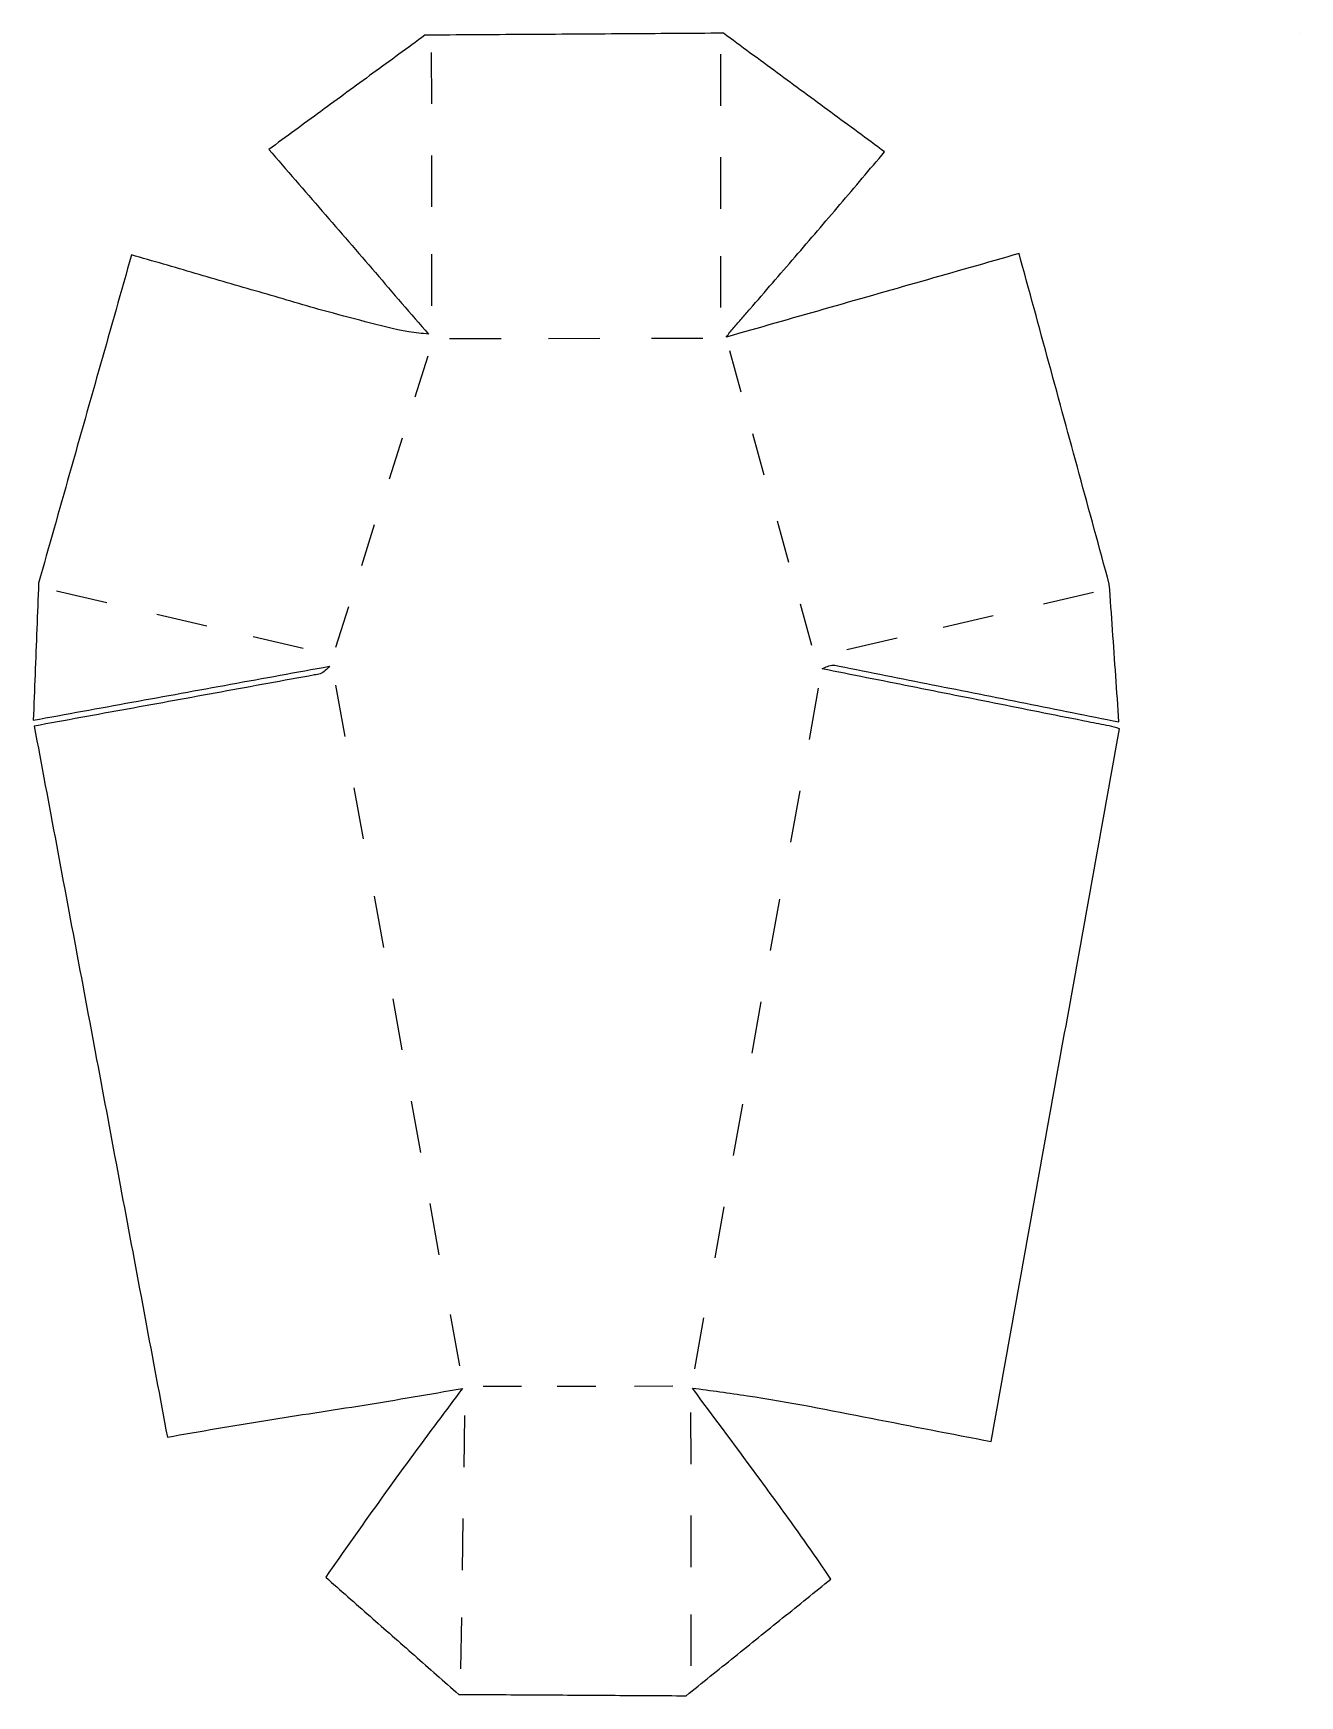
# Model space of a CAD drawing. Extents: x 0 to 127, y 158 to 325.
import ezdxf

# ---------------------------------------------------------------- set-up
doc = ezdxf.new("R2010")
doc.units = 0
doc.layers.get('0').update_dxf_attribs({"linetype": 'CONTINUOUS'})

msp = doc.modelspace()

# ---------------------------------------------------------------- linework, layer by layer
at = {"color": 7}
msp.add_lwpolyline([(127, 325.12), (127, 325.12)], dxfattribs=at)
at = {"color": 1}
for points in [[(39.910173, 323.193926), (39.922873, 318.028348)], [(68.898911, 323.017439), (68.911611, 317.851875)], [(39.929364, 312.865968), (39.935573, 307.700398)], [(68.91782, 312.689466), (68.924311, 307.523896)], [(39.935573, 302.954662), (39.942064, 297.792281)], [(68.924311, 302.778188), (68.93052, 297.615779)], [(46.91126, 294.491269), (41.748851, 294.484778)], [(56.822622, 294.497478), (51.657109, 294.491269)], [(67.150544, 294.516669), (61.985031, 294.503969)], [(39.565862, 292.735282), (38.275542, 288.62782)], [(69.822342, 293.300573), (70.9676, 289.150213)], [(36.985222, 284.520358), (35.692644, 280.413178)], [(72.112576, 284.999853), (73.259809, 280.849776)], [(34.192633, 275.830736), (32.902313, 271.723273)], [(74.597824, 276.21738), (75.7428, 272.06702)], [(2.329934, 269.210649), (7.362698, 268.046764)], [(106.33456, 269.034542), (101.301691, 267.870658)], [(12.390938, 266.877518), (17.422255, 265.707424)], [(31.610018, 267.618069), (30.319416, 263.508349)], [(76.890033, 267.9192), (78.035291, 263.766582)], [(96.273338, 266.701411), (91.242162, 265.531318)], [(22.043277, 264.626796), (27.071518, 263.457549)], [(86.621056, 264.450689), (81.592984, 263.28116)], [(30.306151, 259.737013), (31.232122, 254.596336)], [(78.716293, 259.432496), (77.79004, 254.291253)], [(32.160916, 249.458198), (33.086887, 244.3226)], [(76.861529, 249.152551), (75.935276, 244.016671)], [(34.192916, 238.579942), (35.121427, 233.442933)], [(74.829247, 238.27232), (73.900453, 233.13644)], [(36.047398, 228.305924), (36.973651, 223.165811)], [(72.973918, 227.997738), (72.047947, 222.856496)], [(37.902162, 218.029084), (38.828133, 212.890947)], [(71.119436, 217.720616), (70.193464, 212.582196)], [(39.756927, 207.758171), (40.682898, 202.620316)], [(69.264671, 207.448856), (68.3387, 202.310153)], [(41.799369, 196.625069), (42.728162, 191.486931)], [(67.221947, 196.314342), (66.293153, 191.175922)], [(48.972893, 189.421064), (45.101087, 189.416267)], [(56.406062, 189.425862), (52.531998, 189.421064)], [(64.151651, 189.439973), (60.277587, 189.43066)], [(65.920902, 186.795551), (65.933602, 181.629756)], [(43.231929, 186.505427), (43.161091, 181.340196)], [(43.084044, 176.178351), (43.006998, 171.013402)], [(65.940093, 176.467347), (65.946302, 171.301833)], [(42.930233, 166.2684), (42.852904, 161.106556)], [(65.946302, 166.556267), (65.952793, 161.393858)]]:
    msp.add_lwpolyline(points, dxfattribs=at)
at = {"color": 7}
for points, knots in [([(69.209073, 325.12), (65.883092, 325.09812), (59.231299, 325.054361), (49.254082, 324.990369), (42.602849, 324.948016), (39.277431, 324.926841)], [0, 0, 0, 0, 9.97816, 19.95581, 29.932266, 29.932266, 29.932266, 29.932266]), ([(85.368271, 313.228821), (83.573187, 314.550109), (79.982749, 317.192886), (74.596203, 321.156413), (71.004828, 323.798771), (69.209073, 325.12)], [0, 0, 0, 0, 6.68679, 13.374591, 20.062897, 20.062897, 20.062897, 20.062897]), ([(39.277431, 324.924195), (37.538085, 323.65145), (34.059306, 321.105898), (28.841172, 317.287084), (25.362852, 314.740375), (23.623609, 313.46696)], [0, 0, 0, 0, 6.465822, 12.931961, 19.398722, 19.398722, 19.398722, 19.398722]), ([(23.623609, 313.46696), (25.403619, 311.409669), (28.964106, 307.294551), (34.304022, 301.119976), (37.864666, 297.00333), (39.645167, 294.9448)], [0, 0, 0, 0, 8.161368, 16.32487, 24.490013, 24.490013, 24.490013, 24.490013]), ([(71.863091, 297.453276), (73.372871, 299.198473), (76.392235, 302.688641), (80.902273, 307.940188), (83.879602, 311.46594), (85.368271, 313.228821)], [0, 0, 0, 0, 6.92289, 13.844883, 20.766919, 20.766919, 20.766919, 20.766919]), ([(9.853761, 302.896129), (8.818271, 299.240007), (6.747242, 291.92759), (3.641018, 280.958967), (1.569986, 273.64655), (0.534495, 269.990429)], [0, 0, 0, 0, 11.399788, 22.80012, 34.199909, 34.199909, 34.199909, 34.199909]), ([(29.042642, 297.31304), (26.910192, 297.933234), (22.645602, 299.173532), (16.249548, 301.035384), (11.985612, 302.275903), (9.853761, 302.896129)], [0, 0, 0, 0, 6.662421, 13.323873, 19.984596, 19.984596, 19.984596, 19.984596]), ([(98.857647, 303.025782), (95.593578, 302.095275), (89.065563, 300.234296), (79.273532, 297.442026), (72.745737, 295.57968), (69.4817, 294.648467)], [0, 0, 0, 0, 10.182332, 20.364284, 30.547106, 30.547106, 30.547106, 30.547106]), ([(107.90174, 269.881773), (106.89647, 273.564763), (104.88606, 280.930264), (101.871602, 291.978332), (99.862278, 299.343374), (98.857647, 303.025782)], [0, 0, 0, 0, 11.453157, 22.90483, 34.355799, 34.355799, 34.355799, 34.355799]), ([(39.645167, 294.9448), (38.98282, 295.013479), (36.82508, 295.237218), (33.314191, 296.194207), (30.452442, 296.943775), (29.042642, 297.31304)], [0, 0, 0, 0, 1.995817, 6.501817, 10.87701, 10.87701, 10.87701, 10.87701]), ([(69.4817, 294.648467), (69.733239, 294.9707), (70.236646, 295.615586), (71.068322, 296.518357), (71.598207, 297.141682), (71.863091, 297.453276)], [0, 0, 0, 0, 1.225828, 2.453257, 3.680148, 3.680148, 3.680148, 3.680148]), ([(0.534495, 269.990429), (0.475245, 268.461524), (0.356775, 265.40452), (0.177793, 260.819852), (0.05926, 257.764042), (0, 256.236329)], [0, 0, 0, 0, 4.590158, 9.177895, 13.764482, 13.764482, 13.764482, 13.764482]), ([(108.870327, 256.069536), (108.763221, 257.604602), (108.549015, 260.67467), (108.2358, 265.279427), (108.013072, 268.347949), (107.90174, 269.881773)], [0, 0, 0, 0, 4.616394, 9.232596, 13.846167, 13.846167, 13.846167, 13.846167]), ([(79.110558, 261.385473), (79.287604, 261.473446), (79.639754, 261.648425), (80.229061, 261.810991), (80.615631, 261.709123), (80.809253, 261.6581)], [0, 0, 0, 0, 0.595216, 1.183898, 1.774635, 1.774635, 1.774635, 1.774635]), ([(0, 256.236329), (3.299362, 256.837139), (9.89792, 258.038728), (19.795578, 259.842429), (26.394109, 261.044025), (29.693447, 261.644836)], [0, 0, 0, 0, 10.060859, 20.121208, 30.181993, 30.181993, 30.181993, 30.181993]), ([(28.20385, 260.768818), (25.080673, 260.199088), (18.834316, 259.059626), (9.4648, 257.350313), (3.218437, 256.210852), (0.095256, 255.641122)], [0, 0, 0, 0, 9.524148, 19.048312, 28.572474, 28.572474, 28.572474, 28.572474]), ([(29.693447, 261.644836), (29.563096, 261.494067), (29.303649, 261.193984), (28.801503, 260.83859), (28.403059, 260.792074), (28.20385, 260.768818)], [0, 0, 0, 0, 0.598972, 1.192172, 1.785301, 1.785301, 1.785301, 1.785301]), ([(105.798056, 256.066996), (102.832607, 256.657961), (96.901674, 257.839899), (88.005776, 259.612396), (82.075437, 260.794486), (79.110558, 261.385473)], [0, 0, 0, 0, 9.07128, 18.142671, 27.21229, 27.21229, 27.21229, 27.21229]), ([(80.809253, 261.6581), (83.927336, 261.037128), (90.163497, 259.795183), (99.517247, 257.932625), (105.752813, 256.69053), (108.870327, 256.069536)], [0, 0, 0, 0, 9.537945, 19.075879, 28.612163, 28.612163, 28.612163, 28.612163]), ([(0.095256, 255.641122), (1.57892, 247.719384), (4.546179, 231.87627), (8.998183, 208.111729), (11.964073, 192.268468), (13.447042, 184.346709)], [0, 0, 0, 0, 24.178436, 48.355764, 72.533879, 72.533879, 72.533879, 72.533879]), ([(96.066187, 183.907571), (97.493461, 191.849166), (100.348058, 207.732622), (104.6315, 231.55812), (107.487274, 247.442094), (108.9152, 255.3843)], [0, 0, 0, 0, 24.206493, 48.413803, 72.622448, 72.622448, 72.622448, 72.622448]), ([(108.9152, 255.3843), (108.575316, 255.485676), (107.894745, 255.688667), (106.840397, 255.847586), (106.145515, 255.993856), (105.798056, 256.066996)], [0, 0, 0, 0, 1.062674, 2.127856, 3.193156, 3.193156, 3.193156, 3.193156]), ([(13.447042, 184.346709), (16.731965, 184.917817), (23.294891, 186.058831), (33.184101, 187.516157), (39.747172, 188.655691), (43.032116, 189.226049)], [0, 0, 0, 0, 10.002224, 19.983379, 29.985289, 29.985289, 29.985289, 29.985289]), ([(43.032116, 189.226049), (42.099435, 187.97818), (39.276075, 184.200701), (34.655961, 177.926375), (31.084923, 172.817161), (29.323171, 170.296558)], [0, 0, 0, 0, 4.67375, 14.148121, 23.373579, 23.373579, 23.373579, 23.373579]), ([(79.986293, 170.108598), (78.87452, 171.723404), (76.590872, 175.040313), (71.929702, 181.403454), (68.396233, 186.16143), (66.094751, 189.26048)], [0, 0, 0, 0, 5.881248, 12.080431, 23.661164, 23.661164, 23.661164, 23.661164]), ([(66.094751, 189.26048), (67.936929, 189.018254), (73.948906, 188.227744), (83.908893, 186.239577), (92.052179, 184.677536), (96.066187, 183.907571)], [0, 0, 0, 0, 5.57323, 18.188332, 30.451277, 30.451277, 30.451277, 30.451277]), ([(29.323171, 170.296558), (30.805124, 168.991155), (33.769136, 166.380256), (38.215593, 162.464513), (41.179605, 159.853614), (42.661558, 158.548211)], [0, 0, 0, 0, 5.924724, 11.849871, 17.774594, 17.774594, 17.774594, 17.774594]), ([(65.467653, 158.407947), (67.080832, 159.70803), (70.30718, 162.308189), (75.146767, 166.208355), (78.373115, 168.808514), (79.986293, 170.108598)], [0, 0, 0, 0, 6.21555, 12.431062, 18.646612, 18.646612, 18.646612, 18.646612]), ([(42.661558, 158.548211), (45.195395, 158.532847), (50.26303, 158.502118), (57.865052, 158.453808), (62.933252, 158.423235), (65.467653, 158.407947)], [0, 0, 0, 0, 7.601651, 15.203184, 22.806527, 22.806527, 22.806527, 22.806527])]:
    msp.add_open_spline(points, degree=3, knots=knots, dxfattribs=at)

doc.saveas('drawing.dxf')
